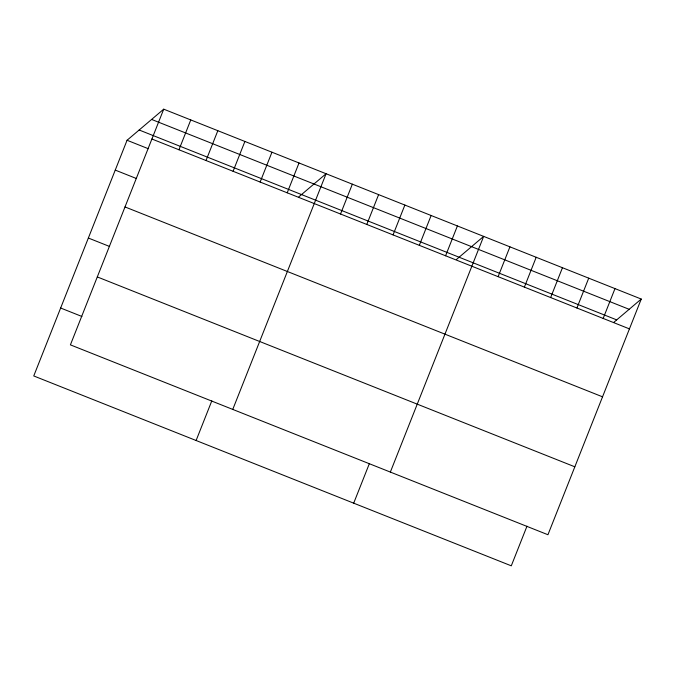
<?xml version="1.0" encoding="UTF-8"?>
<svg xmlns="http://www.w3.org/2000/svg" width="675" height="675" viewBox="0 0 675 675"><rect width="100%" height="100%" fill="white"/><g stroke="black" fill="none" stroke-linecap="round" stroke-linejoin="round"><path stroke-width="1.01" d="M163.713 109.173L70.403 344.858L547.94 534.735L641.25 299.05L163.713 109.173L127.06 140.265L33.75 375.95L511.287 565.827L526.981 526.196M178.959 149.766L190.772 119.931M206.018 160.523L217.831 130.697M233.078 171.29L244.89 141.455M260.145 182.047L271.957 152.213M287.204 192.805L299.017 162.97M196.113 440.505L211.798 400.882M232.765 409.413L326.076 173.737L298.831 196.847M340.529 214.009L352.342 184.174M366.795 224.454L378.608 194.619M393.061 234.892L404.865 205.065M419.318 245.337L431.131 215.502M445.584 255.783L457.397 225.948M353.7 503.162L369.394 463.539M390.352 472.078L483.663 236.393L456.418 259.504M498.116 276.666L509.929 246.839M524.382 287.111L536.195 257.276M550.648 297.557L562.452 267.722M576.906 308.002L588.718 278.168M603.172 318.44L614.984 288.613M614.005 322.161L641.25 299.05M151.613 119.433L629.159 309.31M139.16 130.005L616.697 319.882M151.9 139.008L629.438 328.885M127.06 140.265L148.323 148.719M115.248 170.1L136.51 178.554M125.002 206.938L602.539 396.816M88.358 238.03L109.62 246.485M97.293 276.927L574.83 466.805M60.649 308.019L81.911 316.474"/></g></svg>
